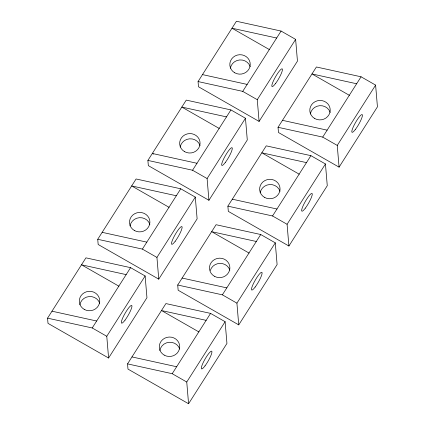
<?xml version="1.0" encoding="UTF-8"?>
<svg xmlns="http://www.w3.org/2000/svg" width="425" height="425" viewBox="0 0 425 425"><rect width="100%" height="100%" fill="white"/><g stroke="black" fill="none" stroke-linecap="round" stroke-linejoin="round"><path stroke-width="0.64" d="M47.563 318.155L85.924 257.848L130.587 267.66L145.132 275.974L146.954 297.707L108.593 358.015L48.004 323.372L47.563 318.155L92.225 327.967L106.771 336.281L108.593 358.015M97.729 239.291L136.09 178.978L180.752 188.796L195.298 197.11L197.12 218.843L158.759 279.151L98.17 244.502L97.729 239.291L142.391 249.103L156.937 257.417L158.759 279.151M147.895 160.422L186.256 100.114L230.918 109.926L245.464 118.246L247.286 139.979L208.925 200.287L148.33 165.638L147.895 160.422L192.557 170.239L207.102 178.553L208.925 200.287M198.061 81.558L236.422 21.25L281.084 31.062L295.63 39.382L297.452 61.115L259.091 121.422L198.496 86.774L198.061 81.558L242.723 91.37L257.268 99.689L259.091 121.422M92.225 327.967L130.587 267.66M142.391 249.103L180.752 188.796M192.557 170.239L230.918 109.926M242.723 91.37L281.084 31.062M106.771 336.281L145.132 275.974M156.937 257.417L195.298 197.11M207.102 178.553L245.464 118.246M257.268 99.689L295.63 39.382M127.548 363.885L165.909 303.578L210.572 313.395L225.112 321.709L226.939 343.442L188.578 403.75L127.983 369.102L127.548 363.885L172.21 373.703L186.75 382.017L188.578 403.75M177.714 285.021L216.075 224.713L260.738 234.526L275.278 242.845L277.105 264.578L238.744 324.886L178.149 290.238L177.714 285.021L222.376 294.838L236.916 303.152L238.744 324.886M227.88 206.157L266.241 145.849L310.903 155.662L325.444 163.976L327.271 185.709L288.91 246.022L228.315 211.374L227.88 206.157L272.542 215.969L287.082 224.288L288.91 246.022M278.046 127.293L316.407 66.985L361.069 76.797L375.61 85.112L377.437 106.845L339.076 167.153L278.481 132.51L278.046 127.293L322.708 137.105L337.248 145.419L339.076 167.153M172.21 373.703L210.572 313.395M222.376 294.838L260.738 234.526M272.542 215.969L310.903 155.662M322.708 137.105L361.069 76.797M186.75 382.017L225.112 321.709M236.916 303.152L275.278 242.845M287.082 224.288L325.444 163.976M337.248 145.419L375.61 85.112M276.659 38.022L231.997 28.209L269.413 49.603M356.644 83.757L311.977 73.945L349.398 95.338M202.486 74.598L247.148 84.416M282.471 120.333L327.133 130.146M226.493 116.886L181.831 107.073L219.247 128.467M306.478 162.621L261.816 152.809L299.232 174.202M196.988 163.28L152.32 153.468L153.473 154.121M232.305 199.197L276.967 209.01M176.327 195.755L131.665 185.938L169.081 207.331M256.312 241.485L211.65 231.673L249.066 253.066M102.154 232.332L146.822 242.144M182.139 278.062L226.801 287.879M126.161 274.619L81.499 264.802L118.915 286.2M206.146 320.349L161.484 310.537L198.9 331.93M51.988 311.196L96.656 321.008M131.973 356.931L176.635 366.743M130.039 225.962A10.216 9.722 -4.8 0 1 139.368 217.685A10.216 9.722 -4.8 0 1 149.876 224.389M180.205 147.098A10.216 9.722 -4.8 0 1 189.534 138.821A10.216 9.722 -4.8 0 1 200.042 145.525M210.311 270.454A10.216 9.722 -4.8 0 1 220.017 263.383A10.216 9.722 -4.8 0 1 229.861 270.125M260.185 192.833A10.216 9.722 -4.8 0 1 269.519 184.551A10.216 9.722 -4.8 0 1 280.027 191.261M310.351 113.969A10.216 9.722 -4.8 0 1 319.68 105.687A10.216 9.722 -4.8 0 1 330.193 112.397M159.853 350.561A10.216 9.722 -4.8 0 1 169.187 342.284A10.216 9.722 -4.8 0 1 179.695 348.989M230.371 68.234A10.216 9.722 -4.8 0 1 239.7 59.952A10.216 9.722 -4.8 0 1 250.208 66.661M79.873 304.831A10.216 9.722 -4.8 0 1 89.202 296.549A10.216 9.722 -4.8 0 1 99.71 303.259M175.217 241.251A10.216 1.843 -60.2 0 0 181.99 226.674A10.216 1.843 -60.2 0 0 173.198 238.383A10.216 1.843 -60.2 0 0 175.217 241.251M134.38 230.509A10.216 9.722 -4.8 0 0 149.903 222.307A10.216 9.722 -4.8 0 0 134.794 213.663A10.216 9.722 -4.8 0 0 134.38 230.509M225.383 162.387A10.216 1.843 -60.2 0 0 232.156 147.81A10.216 1.843 -60.2 0 0 223.364 159.513A10.216 1.843 -60.2 0 0 225.383 162.387M184.546 151.645A10.216 9.722 -4.8 0 0 200.069 143.443A10.216 9.722 -4.8 0 0 184.96 134.799A10.216 9.722 -4.8 0 0 184.546 151.645M255.202 286.987A10.216 1.843 -60.2 0 0 261.975 272.409A10.216 1.843 -60.2 0 0 253.183 284.112A10.216 1.843 -60.2 0 0 255.202 286.987M214.365 276.245A10.216 9.722 -4.8 0 0 229.888 268.042A10.216 9.722 -4.8 0 0 214.774 259.399A10.216 9.722 -4.8 0 0 214.365 276.245M305.368 208.123A10.216 1.843 -60.2 0 0 312.141 193.54A10.216 1.843 -60.2 0 0 303.349 205.248A10.216 1.843 -60.2 0 0 305.368 208.123M264.531 197.381A10.216 9.722 -4.8 0 0 280.054 189.178A10.216 9.722 -4.8 0 0 264.94 180.535A10.216 9.722 -4.8 0 0 264.531 197.381M355.534 129.258A10.216 1.843 -60.2 0 0 362.307 114.676A10.216 1.843 -60.2 0 0 353.515 126.384A10.216 1.843 -60.2 0 0 355.534 129.258M314.697 118.517A10.216 9.722 -4.8 0 0 330.22 110.309A10.216 9.722 -4.8 0 0 315.106 101.671A10.216 9.722 -4.8 0 0 314.697 118.517M205.036 365.851A10.216 1.843 -60.2 0 0 211.809 351.273A10.216 1.843 -60.2 0 0 203.017 362.977A10.216 1.843 -60.2 0 0 205.036 365.851M164.199 355.109A10.216 9.722 -4.8 0 0 179.722 346.906A10.216 9.722 -4.8 0 0 164.608 338.263A10.216 9.722 -4.8 0 0 164.199 355.109M275.549 83.523A10.216 1.843 -60.2 0 0 282.322 68.946A10.216 1.843 -60.2 0 0 273.53 80.649A10.216 1.843 -60.2 0 0 275.549 83.523M234.712 72.781A10.216 9.722 -4.8 0 0 250.235 64.579A10.216 9.722 -4.8 0 0 235.126 55.935A10.216 9.722 -4.8 0 0 234.712 72.781M125.051 320.115A10.216 1.843 -60.2 0 0 131.824 305.538A10.216 1.843 -60.2 0 0 123.032 317.247A10.216 1.843 -60.2 0 0 125.051 320.115M84.214 309.379A10.216 9.722 -4.8 0 0 99.742 301.171A10.216 9.722 -4.8 0 0 84.628 292.533A10.216 9.722 -4.8 0 0 84.214 309.379"/></g></svg>
